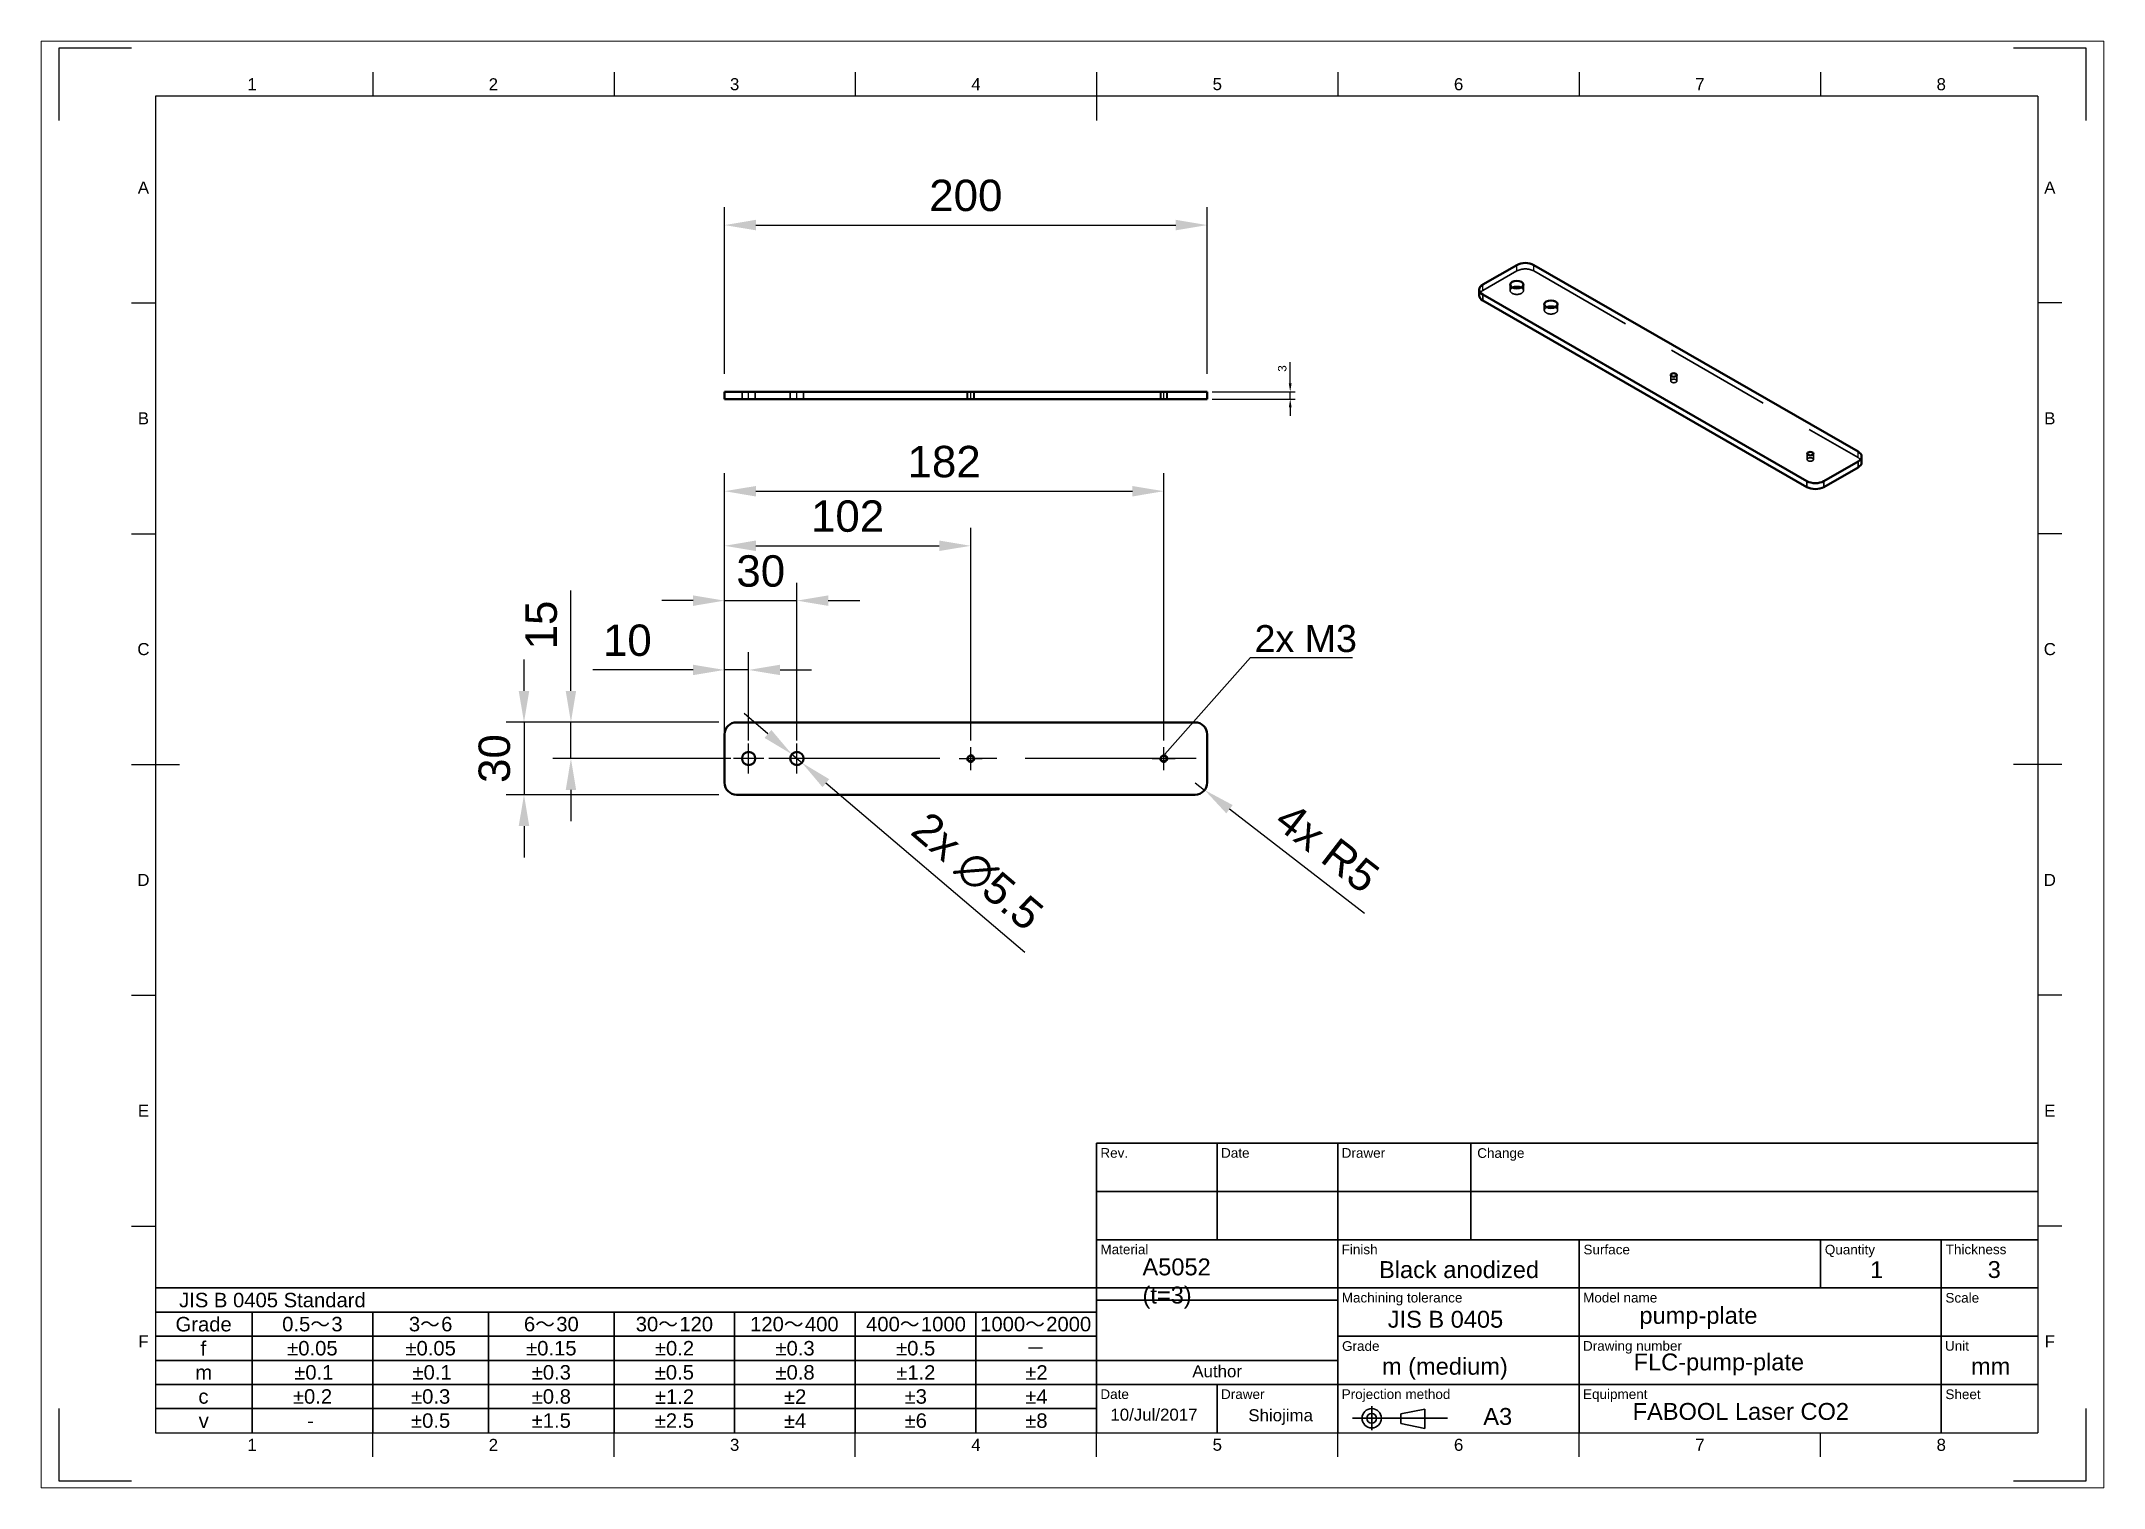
# Paper-space layout 'レイアウト1' of a CAD drawing. Header units: millimetres. Extents: x 29 to 259, y 20 to 181.
# The model-space entities are those that its viewports show. They can reach past a viewport. Long polylines and large blocks are cut down to what shows.
import ezdxf
from ezdxf import colors
from ezdxf.entities.mleader import LeaderData, LeaderLine
from ezdxf.enums import TextEntityAlignment as Align
from ezdxf.math import Vec2, Vec3

# ---------------------------------------------------------------- set-up
doc = ezdxf.new("R2010")
doc.units = ezdxf.units.MM
for name, pattern in [('CENTER', [50.8, 31.75, -6.35, 6.35, -6.35]), ('CENTER2', [28.575, 19.05, -3.175, 3.175, -3.175]), ('HIDDEN2', [4.7625, 3.175, -1.5875])]:
    doc.linetypes.add(name, pattern=pattern)
for name, color, linetype, lineweight in [('Annotations', 7, 'Continuous', 25), ('Border', 7, 'Continuous', 25), ('Center Lines', 7, 'CENTER2', 25), ('TitleBlock', 7, 'Continuous', 35), ('可視', 7, 'Continuous', 50), ('狭い可視', 7, 'Continuous', 35), ('狭い隠線', 7, 'HIDDEN2', 25), ('隠線処理', 7, 'HIDDEN2', 35)]:
    doc.layers.add(name, color=color, linetype=linetype, lineweight=lineweight)
doc.styles.add('FusionTitle', font='ARIALUNI.TTF')
doc.styles.get("Standard").update_dxf_attribs({"font": 'arial.ttf'})
doc.dimstyles.new('ISO-25', dxfattribs={"dimtxt": 3.5, "dimasz": 3.5, "dimexe": 2, "dimexo": 2, "dimgap": 1.5, "dimtad": 1, "dimdsep": 46, "dimtxsty": 'Standard', "dimcen": 0, "dimclrd": 256, "dimclre": 256, "dimclrt": 256, "dimazin": 3, "dimtp": 0.1, "dimtm": 0.1, "dimtfac": 0.714, "dimtmove": 0, "dimatfit": 3, "dimfxl": 1, "dimarcsym": 0})

# ---------------------------------------------------------------- blocks, each defined once
blk = doc.blocks.new('*D14')
at = {"lineweight": -2, "transparency": 16777216}
for p, q in [((104.9, 144.37), (104.9, 162.95)), ((108.4, 160.95), (155.2, 160.95)), ((158.7, 144.37), (158.7, 162.95))]:
    blk.add_line(p, q, dxfattribs=at)
at = {"transparency": 16777216}
for points in [[(108.4, 161.54), (108.4, 160.37), (104.9, 160.95)], [(155.2, 161.54), (155.2, 160.37), (158.7, 160.95)]]:
    blk.add_solid(points, dxfattribs=at)
at = {"layer": 'Defpoints', "color": 0, "transparency": 16777216}
for p in [(158.7, 160.95), (104.9, 142.37), (158.7, 142.37)]:
    blk.add_point(p, dxfattribs=at)
at = {"transparency": 16777216, "insert": (131.8, 164.24), "char_height": 3.5, "attachment_point": 5}
blk.add_mtext('200', dxfattribs=at)
blk = doc.blocks.new('*D15')
at = {"lineweight": -2, "transparency": 16777216}
for p, q in [((104.9, 100.78), (104.9, 113.35)), ((107.59, 103.47), (107.59, 113.35)), ((101.4, 111.35), (90.23, 111.35)), ((107.59, 111.35), (104.9, 111.35)), ((111.09, 111.35), (114.59, 111.35))]:
    blk.add_line(p, q, dxfattribs=at)
at = {"transparency": 16777216}
for points in [[(101.4, 111.93), (101.4, 110.77), (104.9, 111.35)], [(111.09, 111.93), (111.09, 110.77), (107.59, 111.35)]]:
    blk.add_solid(points, dxfattribs=at)
at = {"layer": 'Defpoints', "color": 0, "transparency": 16777216}
for p in [(104.9, 111.35), (107.59, 101.47), (104.9, 98.78)]:
    blk.add_point(p, dxfattribs=at)
at = {"transparency": 16777216, "insert": (94.07, 114.64), "char_height": 3.5, "attachment_point": 5}
blk.add_mtext('10', dxfattribs=at)
blk = doc.blocks.new('*D16')
at = {"lineweight": -2, "transparency": 16777216}
for p, q in [((104.9, 100.78), (104.9, 121.08)), ((112.97, 103.47), (112.97, 121.08)), ((101.4, 119.08), (97.9, 119.08)), ((104.9, 119.08), (112.97, 119.08)), ((116.47, 119.08), (119.97, 119.08))]:
    blk.add_line(p, q, dxfattribs=at)
at = {"transparency": 16777216}
for points in [[(101.4, 119.66), (101.4, 118.49), (104.9, 119.08)], [(116.47, 119.66), (116.47, 118.49), (112.97, 119.08)]]:
    blk.add_solid(points, dxfattribs=at)
at = {"layer": 'Defpoints', "color": 0, "transparency": 16777216}
for p in [(112.97, 119.08), (112.97, 101.47), (104.9, 98.78)]:
    blk.add_point(p, dxfattribs=at)
at = {"transparency": 16777216, "insert": (108.94, 122.36), "char_height": 3.5, "attachment_point": 5}
blk.add_mtext('30', dxfattribs=at)
blk = doc.blocks.new('*D17')
at = {"lineweight": -2, "transparency": 16777216}
for p, q in [((104.9, 100.78), (104.9, 127.19)), ((132.34, 103.47), (132.34, 127.19)), ((108.4, 125.19), (128.84, 125.19))]:
    blk.add_line(p, q, dxfattribs=at)
at = {"transparency": 16777216}
for points in [[(108.4, 125.78), (108.4, 124.61), (104.9, 125.19)], [(128.84, 125.78), (128.84, 124.61), (132.34, 125.19)]]:
    blk.add_solid(points, dxfattribs=at)
at = {"layer": 'Defpoints', "color": 0, "transparency": 16777216}
for p in [(132.34, 125.19), (132.34, 101.47), (104.9, 98.78)]:
    blk.add_point(p, dxfattribs=at)
at = {"transparency": 16777216, "insert": (118.62, 128.48), "char_height": 3.5, "attachment_point": 5}
blk.add_mtext('102', dxfattribs=at)
blk = doc.blocks.new('*D18')
at = {"lineweight": -2, "transparency": 16777216}
for p, q in [((104.9, 100.78), (104.9, 133.28)), ((108.4, 131.28), (150.36, 131.28)), ((153.86, 103.47), (153.86, 133.28))]:
    blk.add_line(p, q, dxfattribs=at)
at = {"transparency": 16777216}
for points in [[(108.4, 131.86), (108.4, 130.69), (104.9, 131.28)], [(150.36, 131.86), (150.36, 130.69), (153.86, 131.28)]]:
    blk.add_solid(points, dxfattribs=at)
at = {"layer": 'Defpoints', "color": 0, "transparency": 16777216}
for p in [(153.86, 131.28), (153.86, 101.47), (104.9, 98.78)]:
    blk.add_point(p, dxfattribs=at)
at = {"transparency": 16777216, "insert": (129.38, 134.56), "char_height": 3.5, "attachment_point": 5}
blk.add_mtext('182', dxfattribs=at)
blk = doc.blocks.new('*D19')
at = {"lineweight": -2, "transparency": 16777216}
for p, q in [((82.55, 109.01), (82.55, 112.51)), ((104.25, 105.51), (80.55, 105.51)), ((82.55, 105.51), (82.55, 97.44)), ((104.25, 97.44), (80.55, 97.44)), ((82.55, 93.94), (82.55, 90.44))]:
    blk.add_line(p, q, dxfattribs=at)
at = {"transparency": 16777216}
for points in [[(81.96, 109.01), (83.13, 109.01), (82.55, 105.51)], [(81.96, 93.94), (83.13, 93.94), (82.55, 97.44)]]:
    blk.add_solid(points, dxfattribs=at)
at = {"layer": 'Defpoints', "color": 0, "transparency": 16777216}
for p in [(106.25, 105.51), (82.55, 97.44), (106.25, 97.44)]:
    blk.add_point(p, dxfattribs=at)
at = {"transparency": 16777216, "insert": (79.26, 101.47), "char_height": 3.5, "attachment_point": 5, "rotation": 90}
blk.add_mtext('30', dxfattribs=at)
blk = doc.blocks.new('*D20')
at = {"lineweight": -2, "transparency": 16777216}
for p, q in [((87.78, 109.01), (87.78, 120.22)), ((104.25, 105.51), (85.78, 105.51)), ((87.78, 101.47), (87.78, 105.51)), ((105.59, 101.47), (85.78, 101.47)), ((87.78, 97.97), (87.78, 94.47))]:
    blk.add_line(p, q, dxfattribs=at)
at = {"transparency": 16777216}
for points in [[(87.2, 109.01), (88.36, 109.01), (87.78, 105.51)], [(87.2, 97.97), (88.36, 97.97), (87.78, 101.47)]]:
    blk.add_solid(points, dxfattribs=at)
at = {"layer": 'Defpoints', "color": 0, "transparency": 16777216}
for p in [(87.78, 105.51), (106.25, 105.51), (107.59, 101.47)]:
    blk.add_point(p, dxfattribs=at)
at = {"transparency": 16777216, "insert": (84.49, 116.36), "char_height": 3.5, "attachment_point": 5, "rotation": 90}
blk.add_mtext('15', dxfattribs=at)
blk = doc.blocks.new('*U21')
at = {"color": 0, "linetype": 'CENTER2', "transparency": 16777216}
blk.add_line((25.67, 0), (-25.67, 0), dxfattribs=at)
blk = doc.blocks.new('*D22')
at = {"lineweight": -2, "transparency": 16777216}
for p, q in [((157.36, 98.78), (158.42, 97.96)), ((176.23, 84.19), (161.19, 95.82))]:
    blk.add_line(p, q, dxfattribs=at)
at = {"transparency": 16777216}
blk.add_solid([(161.55, 96.28), (160.83, 95.36), (158.42, 97.96)], dxfattribs=at)
at = {"layer": 'Defpoints', "color": 0, "transparency": 16777216}
for p in [(157.36, 98.78), (158.42, 97.96)]:
    blk.add_point(p, dxfattribs=at)
at = {"transparency": 16777216, "insert": (172.1, 91.53), "char_height": 3.5, "attachment_point": 5, "rotation": 322.2795}
blk.add_mtext('4x R5', dxfattribs=at)
blk = doc.blocks.new('*D23')
at = {"lineweight": -2, "transparency": 16777216}
for p, q in [((109.74, 104.22), (107.08, 106.49)), ((112.41, 101.95), (113.54, 100.99)), ((138.39, 79.86), (116.2, 98.73))]:
    blk.add_line(p, q, dxfattribs=at)
at = {"transparency": 16777216}
for points in [[(110.12, 104.66), (109.36, 103.77), (112.41, 101.95)], [(116.58, 99.17), (115.82, 98.28), (113.54, 100.99)]]:
    blk.add_solid(points, dxfattribs=at)
at = {"layer": 'Defpoints', "color": 0, "transparency": 16777216}
for p in [(112.41, 101.95), (113.54, 100.99)]:
    blk.add_point(p, dxfattribs=at)
at = {"transparency": 16777216, "insert": (133.05, 88.85), "char_height": 3.5, "attachment_point": 5, "rotation": 319.6323}
blk.add_mtext('2x ∅5.5', dxfattribs=at)
blk = doc.blocks.new('CustomObjectsInViewport7_0')
at = {"layer": '可視', "extrusion": (-0.707107, -0.407196, 0.578093)}
for p, q in [((604.16, 504.05), (590.02, 495.91)), ((745.58, 426.69), (611.23, 504.05)), ((588.55, 491.42), (588.55, 493.87)), ((590.02, 491.84), (724.37, 414.47)), ((724.37, 412.02), (590.02, 489.39)), ((731.44, 414.47), (745.58, 422.62)), ((745.58, 420.16), (731.44, 412.02)), ((747.04, 422.2), (747.04, 424.65))]:
    blk.add_line(p, q, dxfattribs=at)
at = {"layer": '可視'}
for centre, major_axis, start_param, end_param in [((607.69, 502.02), (-5, 0), 3.926991, 5.497787), ((593.55, 493.87), (-5, 0), -0.785398, 0.785398), ((593.55, 491.42), (-5, 0), 0, 0.785398), ((669.21, 458.45), (-1.26, 0), -0.785398, 5.497787), ((725.78, 425.87), (-1.26, 0), -0.785398, 5.497787), ((742.04, 424.65), (-5, 0), 2.356194, 3.926991), ((742.04, 422.2), (-5, 0), 2.356194, 3.141593), ((727.9, 416.51), (-5, 0), 0.785398, 2.356194), ((727.9, 414.06), (-5, 0), 0.785398, 2.356194)]:
    blk.add_ellipse(centre, major_axis=major_axis, ratio=0.575862, start_param=start_param, end_param=end_param, dxfattribs=at)
at = {"layer": '可視', "extrusion": (-5.55112e-17, 2.498e-16, -1)}
for centre in [(604.16, 495.91), (618.3, 487.77)]:
    blk.add_ellipse(centre, major_axis=(-2.75, 0), ratio=0.575862, start_param=-2.356194, end_param=3.926991, dxfattribs=at)
at = {"layer": '可視', "extrusion": (5.55112e-17, 2.77556e-16, -1)}
blk.add_ellipse((604.16, 493.46), major_axis=(-2.75, 0), ratio=0.575862, start_param=0.885732, end_param=2.255861, dxfattribs=at)
at = {"layer": '可視', "extrusion": (4.93192e-30, 8.32667e-17, -1)}
blk.add_ellipse((618.3, 485.31), major_axis=(-2.75, 0), ratio=0.575862, start_param=0.885732, end_param=2.255861, dxfattribs=at)
at = {"layer": '狭い可視', "extrusion": (-0.707107, -0.407196, 0.578093)}
for p, q in [((590.02, 489.39), (590.02, 491.84)), ((745.58, 420.16), (745.58, 422.62)), ((724.37, 412.02), (724.37, 414.47)), ((731.44, 412.02), (731.44, 414.47))]:
    blk.add_line(p, q, dxfattribs=at)
at = {"layer": '狭い隠線', "extrusion": (-0.707107, -0.407196, 0.578093)}
for p, q in [((590.02, 493.46), (590.02, 495.91)), ((604.16, 501.6), (604.16, 504.05)), ((611.23, 501.6), (611.23, 504.05)), ((745.58, 424.23), (745.58, 426.69))]:
    blk.add_line(p, q, dxfattribs=at)
at = {"layer": '隠線処理', "extrusion": (-0.707107, -0.407196, 0.578093)}
for p, q in [((590.02, 493.46), (604.16, 501.6)), ((601.41, 493.46), (601.41, 495.91)), ((606.91, 493.46), (606.91, 495.91)), ((611.23, 501.6), (745.58, 424.23)), ((615.55, 485.31), (615.55, 487.77)), ((621.05, 485.31), (621.05, 487.77)), ((667.95, 456), (667.95, 458.45)), ((670.48, 456), (670.48, 458.45)), ((724.52, 423.42), (724.52, 425.87)), ((727.04, 423.42), (727.04, 425.87))]:
    blk.add_line(p, q, dxfattribs=at)
at = {"layer": '隠線処理'}
for centre, major_axis, start_param, end_param in [((607.69, 499.57), (-5, 0), 3.926991, 5.497787), ((593.55, 491.42), (-5, 0), -0.785398, 0), ((669.21, 456), (-1.26, 0), -0.785398, 5.497787), ((725.78, 423.42), (-1.26, 0), -0.785398, 5.497787), ((742.04, 422.2), (-5, 0), 3.141593, 3.926991)]:
    blk.add_ellipse(centre, major_axis=major_axis, ratio=0.575862, start_param=start_param, end_param=end_param, dxfattribs=at)
at = {"layer": '隠線処理', "extrusion": (-5.55112e-17, 1.38778e-16, -1)}
blk.add_ellipse((604.16, 493.46), major_axis=(-2.75, 0), ratio=0.575862, start_param=2.255861, end_param=7.168917, dxfattribs=at)
at = {"layer": '隠線処理', "extrusion": (-1.11022e-16, 8.32667e-17, -1)}
blk.add_ellipse((618.3, 485.31), major_axis=(-2.75, 0), ratio=0.575862, start_param=2.255861, end_param=7.168917, dxfattribs=at)
blk = doc.blocks.new('NEW BLOCK3')
for p, q in [((215, 70), (410, 70)), ((215, 70), (215, 10)), ((240, 50), (240, 70)), ((265, 50), (265, 70)), ((292.51, 70), (292.51, 50)), ((215, 60), (410, 60)), ((215, 50), (410, 50)), ((265, 40), (265, 50)), ((315, 40), (315, 50)), ((365, 40), (365, 50)), ((390, 40), (390, 50)), ((215, 40), (410, 40)), ((265, 10), (265, 40)), ((315, 10), (315, 40)), ((390, 10), (390, 40)), ((265, 30), (410, 30)), ((215, 20), (410, 20)), ((240, 10), (240, 20)), ((278, 13.89), (283, 14.89)), ((278, 11.89), (278, 13.89)), ((283, 14.89), (283, 10.89)), ((283, 10.89), (278, 11.89))]:
    blk.add_line(p, q)
at = {"transparency": 33554687}
for p, q in [((215, 40), (20, 40)), ((20, 35), (215, 35)), ((40, 10), (40, 35)), ((65, 10), (65, 35)), ((89, 10), (89, 35)), ((115, 10), (115, 35)), ((140, 10), (140, 35)), ((165, 10), (165, 35)), ((190, 10), (190, 35)), ((215, 30), (20, 30)), ((20, 25), (215, 25)), ((215, 20), (20, 20)), ((20, 15), (215, 15))]:
    blk.add_line(p, q, dxfattribs=at)
at = {"linetype": 'CENTER', "transparency": 33554687}
blk.add_line((215, 37.5), (265, 37.5), dxfattribs=at)
at = {"linetype": 'CENTER'}
blk.add_line((215, 25), (265, 25), dxfattribs=at)
at = {"linetype": 'CENTER2', "ltscale": 0.1}
for p, q in [((268, 13), (287.69, 13)), ((272, 10.5), (272, 15.5))]:
    blk.add_line(p, q, dxfattribs=at)
for radius in [2, 1]:
    blk.add_circle((272, 13), radius)
at = {"layer": 'Border', "transparency": 33554687}
for p, q in [((0, 297), (0, 282)), ((15, 297), (0, 297)), ((0, 297), (0, 282)), ((15, 297), (0, 297)), ((15, 297), (0, 297)), ((0, 297), (0, 282)), ((420, 297), (405, 297)), ((420, 297), (405, 297)), ((420, 297), (405, 297)), ((420, 282), (420, 297)), ((420, 282), (420, 297)), ((420, 282), (420, 297)), ((65, 292), (65, 287)), ((65, 292), (65, 287)), ((65, 292), (65, 287)), ((115, 292), (115, 287)), ((115, 292), (115, 287)), ((115, 292), (115, 287)), ((165, 292), (165, 287)), ((165, 292), (165, 287)), ((165, 292), (165, 287)), ((215, 292), (215, 282)), ((215, 292), (215, 282)), ((215, 292), (215, 282)), ((265, 292), (265, 287)), ((265, 292), (265, 287)), ((265, 292), (265, 287)), ((315, 292), (315, 287)), ((315, 292), (315, 287)), ((315, 292), (315, 287)), ((365, 292), (365, 287)), ((365, 292), (365, 287)), ((365, 292), (365, 287)), ((410, 287), (20, 287)), ((20, 287), (20, 10)), ((410, 287), (20, 287)), ((20, 287), (20, 10)), ((410, 287), (20, 287)), ((20, 287), (20, 10)), ((410, 287), (410, 10)), ((410, 287), (410, 10)), ((410, 287), (410, 10)), ((15, 244.17), (20, 244.17)), ((15, 244.17), (20, 244.17)), ((15, 244.17), (20, 244.17)), ((415, 244.17), (410, 244.17)), ((415, 244.17), (410, 244.17)), ((415, 244.17), (410, 244.17)), ((15, 196.33), (20, 196.33)), ((15, 196.33), (20, 196.33)), ((15, 196.33), (20, 196.33)), ((415, 196.33), (410, 196.33)), ((415, 196.33), (410, 196.33)), ((415, 196.33), (410, 196.33)), ((15, 148.5), (25, 148.5)), ((15, 148.5), (25, 148.5)), ((15, 148.5), (25, 148.5)), ((415, 148.5), (405, 148.5)), ((415, 148.5), (405, 148.5)), ((415, 148.5), (405, 148.5)), ((15, 100.67), (20, 100.67)), ((15, 100.67), (20, 100.67)), ((15, 100.67), (20, 100.67)), ((415, 100.67), (410, 100.67)), ((415, 100.67), (410, 100.67)), ((415, 100.67), (410, 100.67)), ((15, 52.83), (20, 52.83)), ((15, 52.83), (20, 52.83)), ((15, 52.83), (20, 52.83)), ((415, 52.83), (410, 52.83)), ((415, 52.83), (410, 52.83)), ((415, 52.83), (410, 52.83)), ((0, 15), (0, 0)), ((0, 15), (0, 0)), ((0, 15), (0, 0)), ((215, 5), (215, 15)), ((215, 5), (215, 15)), ((215, 5), (215, 15)), ((420, 0), (420, 15)), ((420, 0), (420, 15)), ((420, 0), (420, 15)), ((20, 10), (410, 10)), ((20, 10), (410, 10)), ((20, 10), (410, 10)), ((65, 5), (65, 10)), ((65, 5), (65, 10)), ((65, 5), (65, 10)), ((115, 5), (115, 10)), ((115, 5), (115, 10)), ((115, 5), (115, 10)), ((165, 5), (165, 10)), ((165, 5), (165, 10)), ((165, 5), (165, 10)), ((265, 5), (265, 10)), ((265, 5), (265, 10)), ((265, 5), (265, 10)), ((315, 5), (315, 10)), ((315, 5), (315, 10)), ((315, 5), (315, 10)), ((365, 5), (365, 10)), ((365, 5), (365, 10)), ((365, 5), (365, 10)), ((0, 0), (15, 0)), ((0, 0), (15, 0)), ((0, 0), (15, 0)), ((405, 0), (420, 0)), ((405, 0), (420, 0)), ((405, 0), (420, 0))]:
    blk.add_line(p, q, dxfattribs=at)
at = {"transparency": 33554687}
for s, height, p in [('Rev.', 2, (215.78, 67)), ('Date', 2, (240.78, 67)), ('Drawer', 2, (265.78, 67)), ('Change', 2, (293.86, 66.97)), ('Material', 2, (215.79, 47)), ('Finish', 2, (265.77, 47)), ('Surface', 2, (315.87, 46.97)), ('Quantity', 2, (365.88, 46.96)), ('Thickness', 2, (390.93, 47)), ('JIS B 0405 Standard', 3, (24.89, 36)), ('Machining tolerance', 2, (265.79, 37)), ('Model name', 2, (315.79, 37)), ('Scale', 2, (390.87, 36.97)), ('JIS B 0405', 3.5, (275.32, 31.77)), ('Grade', 3, (24.15, 31)), ('0.5', 3, (46.25, 31.02)), ('～', 3, (52.07, 31.02)), ('3', 3, (56.44, 31.02)), ('3', 3, (72.5, 31.02)), ('～', 3, (74.83, 31.02)), ('6', 3, (79.19, 31.02)), ('6', 3, (96.34, 31.02)), ('～', 3, (98.67, 31.02)), ('30', 3, (103.04, 31.02)), ('30', 3, (119.5, 31.02)), ('～', 3, (124.17, 31.02)), ('120', 3, (128.53, 31.02)), ('120', 3, (143.2, 31.02)), ('～', 3, (150.19, 31.02)), ('400', 3, (154.55, 31.02)), ('400', 3, (167.23, 31.02)), ('～', 3, (174.23, 31.02)), ('1000', 3, (178.59, 31.02)), ('1000', 3, (190.87, 31.02)), ('～', 3, (200.19, 31.02)), ('2000', 3, (204.55, 31.02)), ('f', 3, (29.33, 25.97)), ('±0.05', 3, (47.28, 26.02)), ('±0.05', 3, (71.78, 26.02)), ('±0.15', 3, (96.78, 26.02)), ('±0.2', 3, (123.47, 26.02)), ('±0.3', 3, (148.45, 26.02)), ('±0.5', 3, (173.44, 26.02)), ('－', 3, (200.3, 26)), ('Grade', 2, (265.85, 26.97)), ('m (medium)', 3.5, (274.12, 22.03)), ('Drawing number', 2, (315.78, 27)), ('Unit', 2, (390.78, 27)), ('m', 3, (28.25, 21)), ('±0.1', 3, (48.74, 21.02)), ('±0.1', 3, (73.24, 21.02)), ('±0.3', 3, (97.95, 21.02)), ('±0.5', 3, (123.44, 21.02)), ('±0.8', 3, (148.45, 21.02)), ('±1.2', 3, (173.47, 20.99)), ('±2', 3, (200.22, 20.99)), ('Author', 2.5, (234.83, 21.5)), ('mm', 3.5, (396.18, 22.03)), ('c', 3, (28.89, 16.02)), ('±0.2', 3, (48.47, 16.02)), ('±0.3', 3, (72.95, 16.02)), ('±0.8', 3, (97.95, 16.02)), ('±1.2', 3, (123.47, 15.99)), ('±2', 3, (150.22, 15.99)), ('±3', 3, (175.2, 16.02)), ('±4', 3, (200.21, 16)), ('Date', 2, (215.78, 17)), ('Drawer', 2, (240.78, 17)), ('Projection method', 2, (265.78, 17)), ('Equipment', 2, (315.78, 17)), ('Sheet', 2, (390.87, 16.97)), ('v', 3, (28.95, 11)), ('±0.5', 3, (72.94, 11.02)), ('±1.5', 3, (97.94, 11.02)), ('±2.5', 3, (123.44, 11.02)), ('±4', 3, (150.21, 11)), ('±6', 3, (175.2, 11.02)), ('±8', 3, (200.2, 11.02)), ('A3', 3.5, (295.12, 11.63)), ('-', 3, (51.41, 11))]:
    blk.add_text(s, height=height, dxfattribs=at).set_placement(p)
at = {"layer": 'Border', "transparency": 33554687, "style": 'FusionTitle'}
for s, p in [('1', (40, 289.5)), ('1', (40, 289.5)), ('1', (40, 289.5)), ('2', (90, 289.5)), ('2', (90, 289.5)), ('2', (90, 289.5)), ('3', (140, 289.5)), ('3', (140, 289.5)), ('3', (140, 289.5)), ('4', (190, 289.5)), ('4', (190, 289.5)), ('4', (190, 289.5)), ('5', (240, 289.5)), ('5', (240, 289.5)), ('5', (240, 289.5)), ('6', (290, 289.5)), ('6', (290, 289.5)), ('6', (290, 289.5)), ('7', (340, 289.5)), ('7', (340, 289.5)), ('7', (340, 289.5)), ('8', (390, 289.5)), ('8', (390, 289.5)), ('8', (390, 289.5)), ('A', (17.5, 268.08)), ('A', (17.5, 268.08)), ('A', (17.5, 268.08)), ('A', (412.5, 268.08)), ('A', (412.5, 268.08)), ('A', (412.5, 268.08)), ('B', (17.5, 220.25)), ('B', (17.5, 220.25)), ('B', (17.5, 220.25)), ('B', (412.5, 220.25)), ('B', (412.5, 220.25)), ('B', (412.5, 220.25)), ('C', (17.5, 172.42)), ('C', (17.5, 172.42)), ('C', (17.5, 172.42)), ('C', (412.5, 172.42)), ('C', (412.5, 172.42)), ('C', (412.5, 172.42)), ('D', (17.5, 124.58)), ('D', (17.5, 124.58)), ('D', (17.5, 124.58)), ('D', (412.5, 124.58)), ('D', (412.5, 124.58)), ('D', (412.5, 124.58)), ('E', (17.5, 76.75)), ('E', (17.5, 76.75)), ('E', (17.5, 76.75)), ('E', (412.5, 76.75)), ('E', (412.5, 76.75)), ('E', (412.5, 76.75)), ('F', (17.5, 28.92)), ('F', (17.5, 28.92)), ('F', (17.5, 28.92)), ('F', (412.5, 28.92)), ('F', (412.5, 28.92)), ('F', (412.5, 28.92)), ('1', (40, 7.5)), ('1', (40, 7.5)), ('1', (40, 7.5)), ('2', (90, 7.5)), ('2', (90, 7.5)), ('2', (90, 7.5)), ('3', (140, 7.5)), ('3', (140, 7.5)), ('3', (140, 7.5)), ('4', (190, 7.5)), ('4', (190, 7.5)), ('4', (190, 7.5)), ('5', (240, 7.5)), ('5', (240, 7.5)), ('5', (240, 7.5)), ('6', (290, 7.5)), ('6', (290, 7.5)), ('6', (290, 7.5)), ('7', (340, 7.5)), ('7', (340, 7.5)), ('7', (340, 7.5)), ('8', (390, 7.5)), ('8', (390, 7.5)), ('8', (390, 7.5))]:
    blk.add_text(s, height=2.5, dxfattribs=at).set_placement(p, align=Align.MIDDLE)
blk = doc.blocks.new('*D13')
at = {"lineweight": -2, "transparency": 16777216}
for p, q in [((510.25, 455.01), (510.25, 463.8)), ((477.84, 451.51), (512.25, 451.51)), ((477.84, 448.51), (512.25, 448.51)), ((510.25, 448.51), (510.25, 451.51)), ((510.25, 445.01), (510.25, 441.51))]:
    blk.add_line(p, q, dxfattribs=at)
at = {"transparency": 16777216}
for points in [[(509.66, 455.01), (510.83, 455.01), (510.25, 451.51)], [(509.66, 445.01), (510.83, 445.01), (510.25, 448.51)]]:
    blk.add_solid(points, dxfattribs=at)
at = {"layer": 'Defpoints', "color": 0, "transparency": 16777216}
for p in [(475.84, 451.51), (475.84, 448.51), (510.25, 451.51)]:
    blk.add_point(p, dxfattribs=at)
at = {"transparency": 16777216, "insert": (506.96, 461.15), "char_height": 3.5, "attachment_point": 5, "rotation": 90}
blk.add_mtext('3', dxfattribs=at)

msp = doc.modelspace()

# ---------------------------------------------------------------- linework, layer by layer
at = {"linetype": 'CENTER2'}
for p, q in [((285.836, 448.388), (285.836, 451.628)), ((305.836, 448.388), (305.836, 451.628)), ((377.836, 448.388), (377.836, 451.628)), ((457.836, 448.388), (457.836, 451.628))]:
    msp.add_line(p, q, dxfattribs=at)
at = {"layer": 'Center Lines', "extrusion": (0, 0, -1)}
for p, q in [((284.249, 299.485), (279.586, 299.485)), ((285.836, 301.073), (285.836, 305.735)), ((292.086, 299.485), (287.424, 299.485)), ((304.249, 299.485), (299.586, 299.485)), ((305.836, 301.073), (305.836, 305.735)), ((312.086, 299.485), (307.424, 299.485)), ((285.836, 293.235), (285.836, 297.898)), ((305.836, 293.235), (305.836, 297.898))]:
    msp.add_line(p, q, dxfattribs=at)
at = {"layer": 'Center Lines', "linetype": 'Continuous', "extrusion": (0, 0, -1)}
for p, q in [((287.424, 299.485), (284.249, 299.485)), ((285.836, 297.898), (285.836, 301.073)), ((307.424, 299.485), (304.249, 299.485)), ((305.836, 297.898), (305.836, 301.073))]:
    msp.add_line(p, q, dxfattribs=at)
at = {"layer": 'Center Lines'}
for p, q in [((373.072, 299.485), (376.249, 299.485)), ((377.836, 301.073), (377.836, 304.25)), ((379.424, 299.485), (382.601, 299.485)), ((453.072, 299.485), (456.249, 299.485)), ((457.836, 301.073), (457.836, 304.25)), ((459.424, 299.485), (462.601, 299.485)), ((377.836, 294.721), (377.836, 297.898)), ((457.836, 294.721), (457.836, 297.898))]:
    msp.add_line(p, q, dxfattribs=at)
at = {"layer": 'Center Lines', "linetype": 'Continuous'}
for p, q in [((376.249, 299.485), (379.424, 299.485)), ((377.836, 297.898), (377.836, 301.073)), ((456.249, 299.485), (459.424, 299.485)), ((457.836, 297.898), (457.836, 301.073))]:
    msp.add_line(p, q, dxfattribs=at)
at = {"layer": '可視'}
for p, q in [((280.836, 451.508), (275.836, 451.508)), ((275.836, 448.508), (275.836, 451.508)), ((280.836, 448.508), (275.836, 448.508)), ((280.836, 451.508), (470.836, 451.508)), ((470.836, 448.508), (280.836, 448.508)), ((475.836, 451.508), (470.836, 451.508)), ((475.836, 448.508), (470.836, 448.508)), ((475.836, 448.508), (475.836, 451.508))]:
    msp.add_line(p, q, dxfattribs=at)
at = {"layer": '可視', "extrusion": (-1.22465e-16, -1, 2.96652e-13)}
for p, q in [((275.836, 309.485), (275.836, 289.485)), ((470.836, 314.485), (280.836, 314.485)), ((475.836, 289.485), (475.836, 309.485)), ((280.836, 284.485), (470.836, 284.485))]:
    msp.add_line(p, q, dxfattribs=at)
at = {"layer": '可視', "extrusion": (0, 0, -1)}
for centre in [(-285.836, 299.485), (-305.836, 299.485)]:
    msp.add_circle(centre, 2.75, dxfattribs=at)
at = {"layer": '可視'}
for centre in [(377.836, 299.485), (457.836, 299.485)]:
    msp.add_circle(centre, 1.264, dxfattribs=at)
for centre, start, end in [((280.836, 309.485), 90, 180), ((470.836, 309.485), 0, 90), ((280.836, 289.485), 180, 270), ((470.836, 289.485), 270, 0)]:
    msp.add_arc(centre, 5, start, end, dxfattribs=at)
at = {"layer": '狭い可視', "extrusion": (1.2749e-40, 0, -1)}
for centre in [(-377.836, 299.485), (-457.836, 299.485)]:
    msp.add_arc(centre, 1.543, 100, 10, dxfattribs=at)
at = {"layer": '狭い隠線'}
for p, q in [((376.293, 451.508), (376.293, 448.508)), ((379.379, 448.508), (379.379, 451.508)), ((456.293, 451.508), (456.293, 448.508)), ((459.379, 448.508), (459.379, 451.508))]:
    msp.add_line(p, q, dxfattribs=at)
at = {"layer": '隠線処理'}
for p, q in [((283.086, 448.508), (283.086, 451.508)), ((288.586, 448.508), (288.586, 451.508)), ((303.086, 448.508), (303.086, 451.508)), ((308.586, 448.508), (308.586, 451.508)), ((376.572, 448.508), (376.572, 451.508)), ((379.101, 448.508), (379.101, 451.508)), ((456.572, 448.508), (456.572, 451.508)), ((459.101, 448.508), (459.101, 451.508))]:
    msp.add_line(p, q, dxfattribs=at)

# ---------------------------------------------------------------- block references
msp.add_blockref('CustomObjectsInViewport7_0', (0, 0))
at = {"layer": 'TitleBlock', "xscale": 2, "yscale": 2, "zscale": 2}
msp.add_blockref('NEW BLOCK3', (0.031, 0.007), dxfattribs=at)

# ---------------------------------------------------------------- texts
at = {"layer": 'Annotations', "attachment_point": 1}
for s, width, insert, char_height in [('A5052 (t=3)', 37.23005, (449.036, 92.255), 7), ('Black anodized', 76.68684, (547.059, 91.134), 7), ('1', 45.11105, (750.585, 91.116), 7), ('3', 10.28234, (799.288, 91.168), 7), ('pump-plate', 106.09997, (654.971, 72.152), 7), ('FLC-pump-plate', 107.65122, (652.557, 52.854), 7), ('10/Jul/2017', 247.02046, (435.739, 30.007), 5), ('Shiojima', 24.19882, (492.902, 29.759), 5), ('FABOOL Laser CO2', 107.90976, (652.155, 32.349), 7)]:
    msp.add_mtext_dynamic_manual_height_columns(s, width=width, gutter_width=22.498, heights=[0], dxfattribs=dict(at, insert=insert, char_height=char_height))

# ---------------------------------------------------------------- dimensions: what is measured, and where the dimension line sits
dim = msp.add_linear_dim(base=(510.247, 451.508), p1=(475.836, 448.508), p2=(475.836, 451.508), angle=90, dimstyle='ISO-25')
dim.commit()
dim.dimension.update_dxf_attribs({"geometry": '*D13', "text_midpoint": (506.959, 461.154)})

psp = doc.layouts.new('レイアウト1')

# ---------------------------------------------------------------- block references
at = {"linetype": 'CENTER2'}
psp.add_blockref('*U21', (131.8018, 101.4729), dxfattribs=at)

# ---------------------------------------------------------------- dimensions: what is measured, and where the dimension line sits
for base, p1, p2, picture, middle in [((158.7008, 160.9545), (104.9028, 142.3656), (158.7008, 142.3656), '*D14', (131.8018, 164.2415)), ((153.859, 131.2778), (104.9028, 98.783), (153.859, 101.4729), '*D18', (129.3809, 134.5648)), ((132.3398, 125.1922), (104.9028, 98.783), (132.3398, 101.4729), '*D17', (118.6213, 128.4792)), ((112.9725, 119.0766), (104.9028, 98.783), (112.9725, 101.4729), '*D16', (108.9376, 122.3648)), ((104.9028, 111.3498), (107.5927, 101.4729), (104.9028, 98.783), '*D15', (94.0667, 114.6368))]:
    dim = psp.add_linear_dim(base=base, p1=p1, p2=p2, dimstyle='ISO-25', override={"dimlfac": -3.717605})
    dim.commit()
    dim.dimension.update_dxf_attribs({"geometry": picture, "text_midpoint": middle})
for base, p1, p2, picture, middle in [((87.7783, 105.5078), (107.5927, 101.4729), (106.2477, 105.5078), '*D20', (84.4913, 116.363)), ((82.5478, 97.4381), (106.2477, 105.5078), (106.2477, 97.4381), '*D19', (79.2596, 101.4729))]:
    dim = psp.add_linear_dim(base=base, p1=p1, p2=p2, angle=90, dimstyle='ISO-25', override={"dimlfac": -3.717605})
    dim.commit()
    dim.dimension.update_dxf_attribs({"geometry": picture, "text_midpoint": middle})
dim = psp.add_diameter_dim_2p(p1=(112.4089, 101.952), p2=(113.5361, 100.9938), text='2x <>', dimstyle='ISO-25', override={"dimlfac": -3.717605})
dim.commit()
dim.dimension.update_dxf_attribs({"geometry": '*D23', "text_midpoint": (130.8569, 86.2695), "dimtype": 163})
dim = psp.add_radius_dim(center=(157.3559, 98.783), mpoint=(158.4198, 97.9602), text='4x <>', dimstyle='ISO-25', override={"dimlfac": -3.717605})
dim.commit()
dim.dimension.update_dxf_attribs({"geometry": '*D22', "text_midpoint": (172.0997, 91.5257)})

# ---------------------------------------------------------------- leaders
ml = psp.add_multileader_mtext('Standard')
ml.set_content('2x M3', color=256)
ml.set_leader_properties()
ml.build(insert=Vec2(0, 0))
ml.multileader.update_dxf_attribs({"text_left_attachment_type": 5, "text_right_attachment_type": 5, "dogleg_length": 0.36, "arrow_head_size": 0.18})
ctx = ml.context
ctx.base_point, ctx.char_height, ctx.arrow_head_size, ctx.landing_gap_size, ctx.plane_origin = Vec3(163.8955, 112.7376), 3, 0.18, 0.09, Vec3(153.859, 101.8131)
ctx.left_attachment, ctx.right_attachment = 5, 5
notes = []
notes.append((ctx, [(0, (1, 1, 0), (163.5355, 112.7376), (1, 0), 0.36, [(0, [(153.859, 101.8131)], 0, [])])]))
ctx.mtext.insert, ctx.mtext.flow_direction = Vec3(163.9855, 116.3498), 5
for ctx, leaders in notes:
    for number, flags, end, landing, length, lines in leaders:
        leader = LeaderData()
        leader.index, (leader.has_last_leader_line, leader.has_dogleg_vector, leader.attachment_direction) = number, flags
        leader.last_leader_point, leader.dogleg_vector, leader.dogleg_length = Vec3(end), Vec3(landing), length
        for number, points, colour, breaks in lines:
            line = LeaderLine()
            line.index, line.vertices, line.color, line.breaks = number, Vec3.list(points), colors.encode_raw_color(colour), breaks
            leader.lines.append(line)
        ctx.leaders.append(leader)

# ---------------------------------------------------------------- viewports
at = {"layer": '0'}
psp.add_viewport(center=(143.6899, 100.8063), size=(229.9039, 161.290005), view_center_point=(420.0313, 297.0067), view_height=599.612598, dxfattribs=at)

doc.saveas('drawing.dxf')
